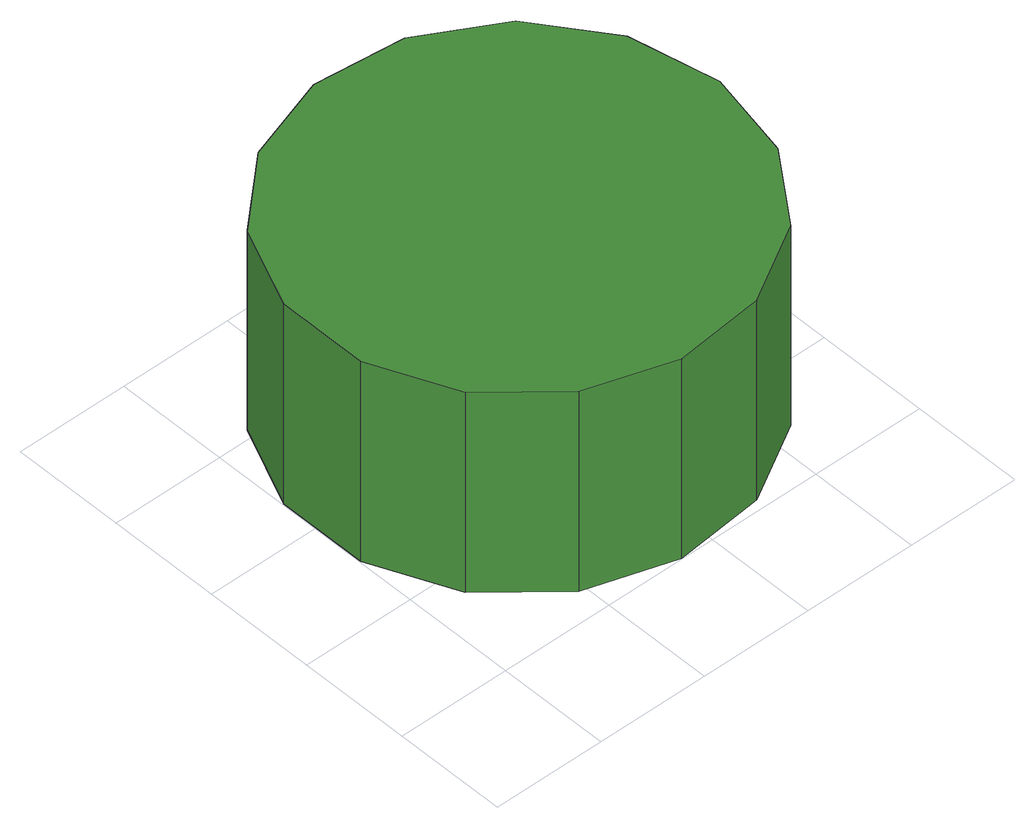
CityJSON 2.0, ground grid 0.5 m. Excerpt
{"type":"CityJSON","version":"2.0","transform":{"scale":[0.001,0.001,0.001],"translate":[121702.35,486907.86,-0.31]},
"CityObjects":{
"tree1":{"type":"SolitaryVegetationObject","attributes":{"function":"something"},"geometry":[{"type":"MultiSurface","lod":"1","boundaries":[[[0,1,2,3,4,5,6,7,8,9,10,11,12,13,14]],[[15,16,17,18,19,20,21,22,23,24,25,26,27,28,29]],[[0,29,28,1]],[[1,28,27,2]],[[2,27,26,3]],[[3,26,25,4]],[[4,25,24,5]],[[5,24,23,6]],[[6,23,22,7]],[[7,22,21,8]],[[8,21,20,9]],[[9,20,19,10]],[[10,19,18,11]],[[11,18,17,12]],[[12,17,16,13]],[[13,16,15,14]],[[14,15,29,0]]]}]}
},
"vertices":[
[1927,967,983],[1843,1362,983],[1606,1688,983],[1256,1890,983],[855,1932,983],[471,1807,983],[171,1537,983],[7,1169,983],[7,765,983],[171,396,983],[471,126,983],[855,2,983],[1256,44,983],[1606,246,983],[1843,572,983],[1843,572,7],[1606,246,7],[1256,44,7],[855,2,7],[471,126,7],[171,396,7],[7,765,7],[7,1169,7],[171,1537,7],[471,1807,7],[855,1932,7],[1256,1890,7],[1606,1688,7],[1843,1362,7],[1927,967,7]
]}
